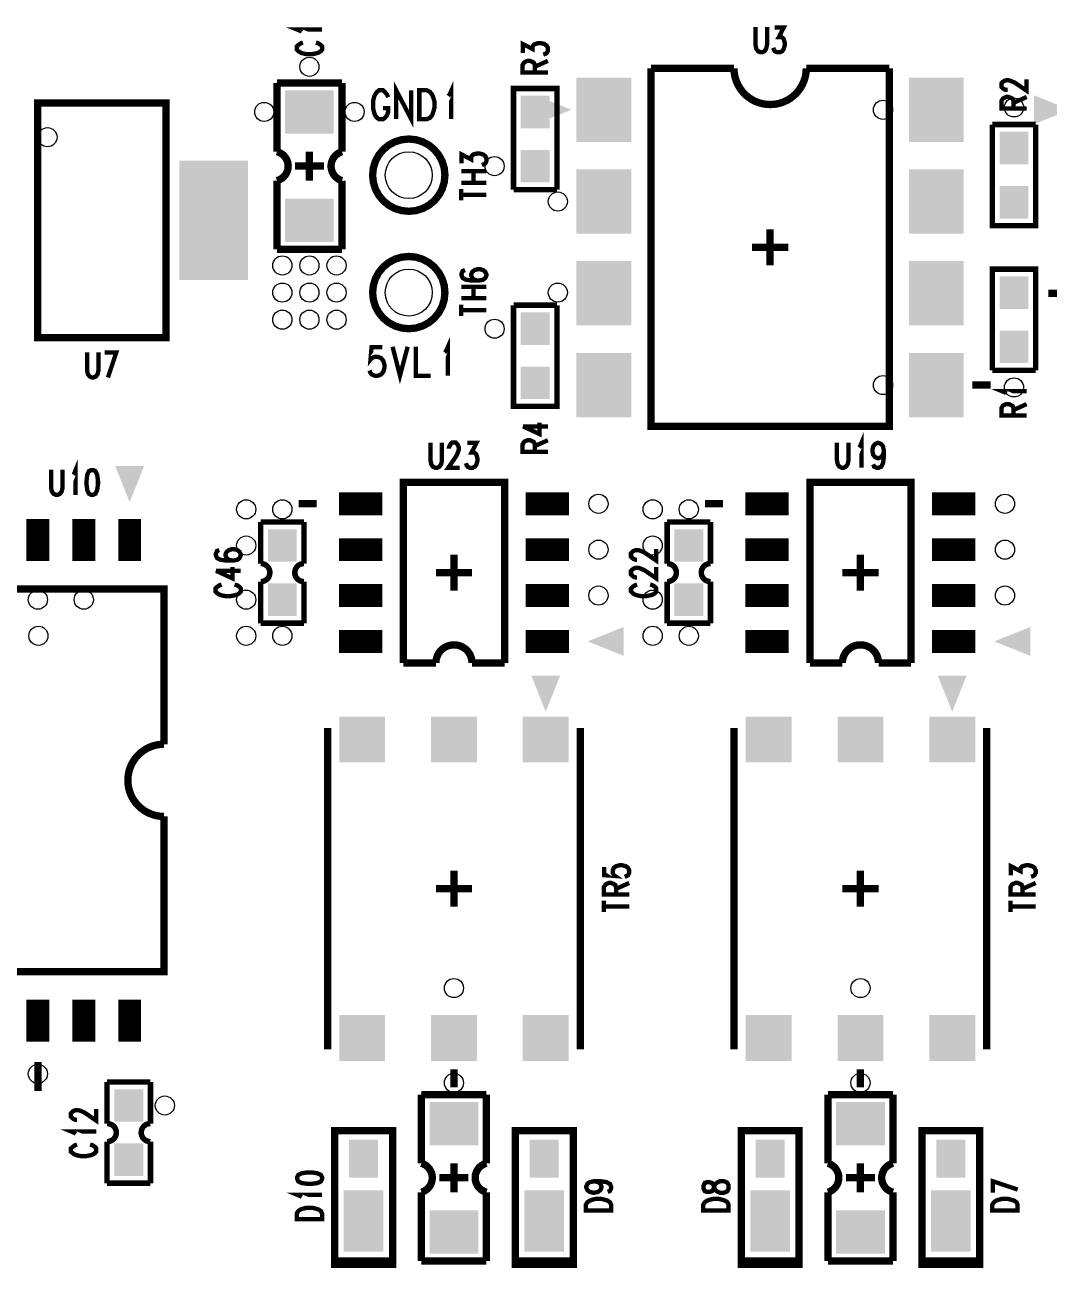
# Model space of a CAD drawing. Extents: x -8 to 142, y 0 to 126.
# Drawn here: x 41.88 to 70.22, y 34.5 to 68.91 of the extents above; entities that cross this region are included whole.
import ezdxf

# ---------------------------------------------------------------- set-up
doc = ezdxf.new("R2010")
doc.units = 0
doc.layers.get('0').update_dxf_attribs({"linetype": 'CONTINUOUS'})
doc.layers.add('02_ASSY1_GBR', color=6, linetype='CONTINUOUS')

# ---------------------------------------------------------------- blocks, each defined once
blk = doc.blocks.new('RECTANGLE_135')
blk.add_solid([(0.675, 0.6), (0.675, -0.6), (-0.675, 0.6), (-0.675, -0.6)])
blk = doc.blocks.new('ROUND_170')
blk.add_circle((0, 0), 0.265)
blk = doc.blocks.new('RECTANGLE_178')
blk.add_solid([(0.4, 0.45), (0.4, -0.45), (-0.4, 0.45), (-0.4, -0.45)])
blk = doc.blocks.new('RECTANGLE_179')
blk.add_solid([(0.76, 0.89), (0.76, -0.89), (-0.76, 0.89), (-0.76, -0.89)])
blk = doc.blocks.new('SQUARE_185')
blk.add_solid([(0.635, 0.635), (0.635, -0.635), (-0.635, 0.635), (-0.635, -0.635)])
blk = doc.blocks.new('RECTANGLE_197')
blk.add_solid([(0.95, 1.65), (0.95, -1.65), (-0.95, 1.65), (-0.95, -1.65)])
blk = doc.blocks.new('RECTANGLE_200')
blk.add_solid([(0.55, 0.85), (0.55, -0.85), (-0.55, 0.85), (-0.55, -0.85)])
blk = doc.blocks.new('RECTANGLE_201')
blk.add_solid([(0.4, 0.525), (0.4, -0.525), (-0.4, 0.525), (-0.4, -0.525)])
blk = doc.blocks.new('ROUND_218')
blk.add_circle((0, 0), 0.65)

msp = doc.modelspace()

# ---------------------------------------------------------------- linework, layer by layer
at = {"layer": '02_ASSY1_GBR'}
for points, const_width in [([(49.538, 68.715), (49.506, 68.74), (49.411, 68.779), (50.1, 68.779)], 0.12), ([(62.096, 68.85), (62.096, 68.352), (62.118, 68.245), (62.163, 68.182), (62.233, 68.15), (62.277, 68.15), (62.344, 68.182), (62.389, 68.245), (62.414, 68.352), (62.414, 68.85)], 0.12), ([(62.63, 68.839), (62.879, 68.839), (62.742, 68.574), (62.812, 68.574), (62.856, 68.542), (62.879, 68.511), (62.904, 68.415), (62.904, 68.341), (62.879, 68.245), (62.834, 68.182), (62.767, 68.15), (62.697, 68.15), (62.63, 68.182), (62.608, 68.214), (62.586, 68.277)], 0.12), ([(49.57, 68.419), (49.506, 68.397), (49.442, 68.352), (49.4, 68.311), (49.4, 68.225), (49.442, 68.184), (49.506, 68.142), (49.57, 68.12), (49.665, 68.101), (49.835, 68.101), (49.93, 68.12), (50.005, 68.142), (50.068, 68.184), (50.1, 68.225), (50.1, 68.311), (50.068, 68.352), (50.005, 68.397), (49.93, 68.419)], 0.12), ([(55.661, 68.13), (55.661, 68.379), (55.926, 68.242), (55.926, 68.312), (55.958, 68.356), (55.989, 68.379), (56.085, 68.404), (56.159, 68.404), (56.255, 68.379), (56.318, 68.334), (56.35, 68.267), (56.35, 68.197), (56.318, 68.13), (56.286, 68.108), (56.223, 68.086)], 0.12), ([(56.35, 67.596), (55.65, 67.596), (55.65, 67.8), (55.692, 67.866), (55.724, 67.889), (55.788, 67.914), (55.852, 67.914), (55.915, 67.889), (55.958, 67.866), (55.989, 67.8), (55.989, 67.596)], 0.12), ([(55.989, 67.752), (56.35, 67.914)], 0.12), ([(59.2, 67.705), (61.5, 67.705)], 0.2032), ([(65.8, 67.705), (65.8, 57.795), (59.2, 57.795), (59.2, 67.705)], 0.2032), ([(63.5, 67.705), (63.495, 67.607), (63.481, 67.51), (63.457, 67.415), (63.424, 67.322), (63.382, 67.234), (63.331, 67.149), (63.273, 67.071), (63.207, 66.998), (63.134, 66.932), (63.056, 66.874), (62.971, 66.823), (62.883, 66.781), (62.79, 66.748), (62.695, 66.724), (62.598, 66.71), (62.5, 66.705), (62.402, 66.71), (62.305, 66.724), (62.21, 66.748), (62.117, 66.781), (62.029, 66.823), (61.944, 66.874), (61.866, 66.932), (61.793, 66.998), (61.727, 67.071), (61.669, 67.149), (61.618, 67.234), (61.576, 67.322), (61.543, 67.415), (61.519, 67.51), (61.505, 67.607), (61.5, 67.705)], 0.2032), ([(65.8, 67.705), (63.5, 67.705)], 0.2032), ([(69.07, 67.108), (69.038, 67.108), (68.974, 67.13), (68.942, 67.153), (68.9, 67.197), (68.9, 67.29), (68.942, 67.334), (68.974, 67.356), (69.038, 67.379), (69.102, 67.379), (69.165, 67.356), (69.271, 67.312), (69.6, 67.086), (69.6, 67.404)], 0.12), ([(50.65, 67.3), (48.85, 67.3)], 0.2032), ([(48.85, 65.4), (48.85, 67.3)], 0.2032), ([(50.65, 67.3), (50.65, 65.4)], 0.2032), ([(51.928, 66.906), (51.899, 66.979), (51.841, 67.052), (51.787, 67.1), (51.674, 67.1), (51.62, 67.052), (51.566, 66.979), (51.537, 66.906), (51.512, 66.797), (51.512, 66.603), (51.537, 66.494), (51.566, 66.409), (51.62, 66.336), (51.674, 66.3), (51.787, 66.3), (51.841, 66.336), (51.899, 66.409), (51.928, 66.494), (51.928, 66.603), (51.787, 66.603)], 0.12), ([(52.152, 66.3), (52.152, 67.1), (52.568, 66.3), (52.568, 67.1)], 0.12), ([(52.792, 67.1), (53, 67.1), (53.087, 67.052), (53.146, 66.979), (53.175, 66.906), (53.208, 66.797), (53.208, 66.603), (53.175, 66.494), (53.146, 66.409), (53.087, 66.336), (53, 66.3), (52.792, 66.3), (52.792, 67.1)], 0.12), ([(53.594, 66.942), (53.628, 66.979), (53.677, 67.088), (53.677, 66.3)], 0.12), ([(55.4, 64.35), (55.4, 67.15), (56.6, 67.15), (56.6, 64.35)], 0.1524), ([(45.781, 66.75), (45.781, 60.25), (42.225, 60.25), (42.225, 66.75), (45.781, 66.75)], 0.2032), ([(69.6, 66.596), (68.9, 66.596), (68.9, 66.8), (68.942, 66.866), (68.974, 66.889), (69.038, 66.914), (69.102, 66.914), (69.165, 66.889), (69.208, 66.866), (69.239, 66.8), (69.239, 66.596)], 0.12), ([(69.239, 66.752), (69.6, 66.914)], 0.12), ([(69.85, 66.15), (69.85, 63.35), (68.65, 63.35), (68.65, 66.15)], 0.1524), ([(68.65, 66.15), (69.85, 66.15)], 0.1524), ([(51.5, 64.75), (51.519, 64.555), (51.576, 64.367), (51.669, 64.194), (51.793, 64.043), (51.944, 63.919), (52.117, 63.826), (52.305, 63.769), (52.5, 63.75), (52.695, 63.769), (52.883, 63.826), (53.056, 63.919), (53.207, 64.043), (53.331, 64.194), (53.424, 64.367), (53.481, 64.555), (53.5, 64.75), (53.481, 64.945), (53.424, 65.133), (53.331, 65.306), (53.207, 65.457), (53.056, 65.581), (52.883, 65.674), (52.695, 65.731), (52.5, 65.75), (52.305, 65.731), (52.117, 65.674), (51.944, 65.581), (51.793, 65.457), (51.669, 65.306), (51.576, 65.133), (51.519, 64.945), (51.5, 64.75)], 0.2032), ([(48.85, 65.4), (48.883, 65.39), (48.915, 65.378), (48.945, 65.363), (48.975, 65.346), (49.003, 65.326), (49.029, 65.304), (49.053, 65.28), (49.075, 65.254), (49.095, 65.226), (49.112, 65.197), (49.127, 65.166), (49.14, 65.134), (49.15, 65.101), (49.157, 65.068), (49.161, 65.034), (49.162, 65), (49.161, 64.966), (49.157, 64.932), (49.15, 64.899), (49.14, 64.866), (49.127, 64.834), (49.112, 64.803), (49.095, 64.774), (49.075, 64.746), (49.053, 64.72), (49.029, 64.696), (49.003, 64.674), (48.975, 64.654), (48.945, 64.637), (48.915, 64.622), (48.883, 64.61), (48.85, 64.6)], 0.2032), ([(49.75, 64.6), (49.75, 65.4)], 0.2032), ([(50.65, 64.6), (50.618, 64.611), (50.587, 64.624), (50.558, 64.639), (50.53, 64.657), (50.503, 64.678), (50.478, 64.7), (50.455, 64.724), (50.433, 64.75), (50.414, 64.778), (50.398, 64.807), (50.383, 64.837), (50.371, 64.868), (50.362, 64.9), (50.355, 64.933), (50.351, 64.967), (50.35, 65), (50.351, 65.033), (50.355, 65.067), (50.362, 65.1), (50.371, 65.132), (50.383, 65.163), (50.398, 65.193), (50.414, 65.222), (50.433, 65.25), (50.455, 65.276), (50.478, 65.3), (50.503, 65.322), (50.53, 65.343), (50.558, 65.361), (50.587, 65.376), (50.618, 65.389), (50.65, 65.4)], 0.2032), ([(53.961, 65.075), (53.961, 65.324), (54.226, 65.187), (54.226, 65.257), (54.258, 65.301), (54.289, 65.324), (54.385, 65.349), (54.459, 65.349), (54.555, 65.324), (54.618, 65.279), (54.65, 65.212), (54.65, 65.142), (54.618, 65.075), (54.586, 65.053), (54.523, 65.031)], 0.12), ([(49.35, 65), (50.15, 65)], 0.2032), ([(48.85, 62.7), (48.85, 64.6)], 0.2032), ([(50.65, 64.6), (50.65, 62.7)], 0.2032), ([(53.95, 64.859), (54.65, 64.859)], 0.12), ([(54.289, 64.541), (54.289, 64.859)], 0.12), ([(53.95, 64.541), (54.65, 64.541)], 0.12), ([(53.95, 64.051), (53.95, 64.369)], 0.12), ([(56.6, 64.35), (55.4, 64.35)], 0.1524), ([(53.95, 64.21), (54.65, 64.21)], 0.12), ([(62.5, 63.25), (62.5, 62.25)], 0.2032), ([(50.65, 62.7), (48.85, 62.7)], 0.2032), ([(62, 62.75), (63, 62.75)], 0.2032), ([(51.5, 61.5), (51.519, 61.305), (51.576, 61.117), (51.669, 60.944), (51.793, 60.793), (51.944, 60.669), (52.117, 60.576), (52.305, 60.519), (52.5, 60.5), (52.695, 60.519), (52.883, 60.576), (53.056, 60.669), (53.207, 60.793), (53.331, 60.944), (53.424, 61.117), (53.481, 61.305), (53.5, 61.5), (53.481, 61.695), (53.424, 61.883), (53.331, 62.056), (53.207, 62.207), (53.056, 62.331), (52.883, 62.424), (52.695, 62.481), (52.5, 62.5), (52.305, 62.481), (52.117, 62.424), (51.944, 62.331), (51.793, 62.207), (51.669, 62.056), (51.576, 61.883), (51.519, 61.695), (51.5, 61.5)], 0.2032), ([(54.056, 62.124), (53.992, 62.098), (53.961, 62.025), (53.961, 61.977), (53.992, 61.904), (54.088, 61.853), (54.258, 61.831), (54.417, 61.831), (54.555, 61.853), (54.618, 61.904), (54.65, 61.977), (54.65, 62), (54.618, 62.073), (54.555, 62.124), (54.459, 62.149), (54.417, 62.149), (54.321, 62.124), (54.258, 62.073), (54.226, 62), (54.226, 61.977), (54.258, 61.904), (54.321, 61.853), (54.417, 61.831)], 0.12), ([(68.65, 59.35), (68.65, 62.15), (69.85, 62.15), (69.85, 59.35)], 0.1524), ([(53.95, 61.659), (54.65, 61.659)], 0.12), ([(54.289, 61.341), (54.289, 61.659)], 0.12), ([(53.95, 61.341), (54.65, 61.341)], 0.12), ([(70.2, 61.48), (70.7, 61.48)], 0.2032), ([(53.95, 60.851), (53.95, 61.169)], 0.12), ([(53.95, 61.01), (54.65, 61.01)], 0.12), ([(56.6, 61.15), (56.6, 58.35), (55.4, 58.35), (55.4, 61.15)], 0.1524), ([(55.4, 61.15), (56.6, 61.15)], 0.1524), ([(53.494, 59.842), (53.528, 59.879), (53.577, 59.988), (53.577, 59.2)], 0.12), ([(43.596, 59.85), (43.596, 59.352), (43.618, 59.245), (43.663, 59.182), (43.733, 59.15), (43.777, 59.15), (43.844, 59.182), (43.889, 59.245), (43.914, 59.352), (43.914, 59.85)], 0.12), ([(44.086, 59.839), (44.404, 59.839), (44.175, 59.15)], 0.12), ([(51.766, 59.988), (51.47, 59.988), (51.441, 59.648), (51.47, 59.685), (51.558, 59.721), (51.645, 59.721), (51.736, 59.685), (51.795, 59.612), (51.828, 59.503), (51.828, 59.418), (51.795, 59.309), (51.736, 59.236), (51.645, 59.2), (51.558, 59.2), (51.47, 59.236), (51.441, 59.273), (51.412, 59.345)], 0.12), ([(52.052, 60), (52.256, 59.2), (52.468, 60)], 0.12), ([(52.692, 60), (52.692, 59.2), (53.108, 59.2)], 0.12), ([(69.85, 59.35), (68.65, 59.35)], 0.1524), ([(68.1, 58.94), (68.6, 58.94)], 0.2032), ([(69.038, 58.71), (69.006, 58.735), (68.911, 58.774), (69.6, 58.774)], 0.12), ([(69.6, 58.096), (68.9, 58.096), (68.9, 58.3), (68.942, 58.366), (68.974, 58.389), (69.038, 58.414), (69.102, 58.414), (69.165, 58.389), (69.208, 58.366), (69.239, 58.3), (69.239, 58.096)], 0.12), ([(69.239, 58.252), (69.6, 58.414)], 0.12), ([(55.661, 57.796), (56.117, 57.586), (56.117, 57.904)], 0.12), ([(55.661, 57.796), (56.35, 57.796)], 0.12), ([(56.35, 57.096), (55.65, 57.096), (55.65, 57.3), (55.692, 57.366), (55.724, 57.389), (55.788, 57.414), (55.852, 57.414), (55.915, 57.389), (55.958, 57.366), (55.989, 57.3), (55.989, 57.096)], 0.12), ([(55.989, 57.252), (56.35, 57.414)], 0.12), ([(64.965, 57.212), (64.99, 57.244), (65.029, 57.339), (65.029, 56.65)], 0.12), ([(53.101, 57.35), (53.101, 56.852), (53.123, 56.745), (53.168, 56.682), (53.238, 56.65), (53.282, 56.65), (53.349, 56.682), (53.394, 56.745), (53.419, 56.852), (53.419, 57.35)], 0.12), ([(53.613, 57.18), (53.613, 57.212), (53.635, 57.276), (53.658, 57.308), (53.702, 57.35), (53.795, 57.35), (53.839, 57.308), (53.861, 57.276), (53.884, 57.212), (53.884, 57.148), (53.861, 57.085), (53.817, 56.979), (53.591, 56.65), (53.909, 56.65)], 0.12), ([(54.125, 57.339), (54.374, 57.339), (54.237, 57.074), (54.307, 57.074), (54.351, 57.042), (54.374, 57.011), (54.399, 56.915), (54.399, 56.841), (54.374, 56.745), (54.329, 56.682), (54.262, 56.65), (54.192, 56.65), (54.125, 56.682), (54.103, 56.714), (54.081, 56.777)], 0.12), ([(64.351, 57.35), (64.351, 56.852), (64.373, 56.745), (64.418, 56.682), (64.488, 56.65), (64.532, 56.65), (64.599, 56.682), (64.644, 56.745), (64.669, 56.852), (64.669, 57.35)], 0.12), ([(65.649, 57.117), (65.624, 57.011), (65.576, 56.947), (65.5, 56.915), (65.477, 56.915), (65.404, 56.947), (65.353, 57.011), (65.331, 57.117), (65.331, 57.148), (65.353, 57.244), (65.404, 57.308), (65.477, 57.339), (65.5, 57.339), (65.576, 57.308), (65.624, 57.244), (65.649, 57.117), (65.649, 56.947), (65.624, 56.777), (65.576, 56.682), (65.5, 56.65), (65.452, 56.65), (65.379, 56.682), (65.353, 56.745)], 0.12), ([(43.215, 56.462), (43.24, 56.494), (43.279, 56.589), (43.279, 55.9)], 0.12), ([(42.601, 56.6), (42.601, 56.102), (42.623, 55.995), (42.668, 55.932), (42.738, 55.9), (42.782, 55.9), (42.849, 55.932), (42.894, 55.995), (42.919, 56.102), (42.919, 56.6)], 0.12), ([(43.718, 56.589), (43.648, 56.558), (43.603, 56.462), (43.581, 56.292), (43.581, 56.197), (43.603, 56.027), (43.648, 55.932), (43.718, 55.9), (43.762, 55.9), (43.829, 55.932), (43.874, 56.027), (43.899, 56.197), (43.899, 56.292), (43.874, 56.462), (43.829, 56.558), (43.762, 56.589), (43.718, 56.589)], 0.12), ([(52.35, 51.25), (52.35, 56.25), (55.15, 56.25), (55.15, 51.25)], 0.2032), ([(63.6, 51.25), (63.6, 56.25), (66.4, 56.25), (66.4, 51.25)], 0.2032), ([(49.95, 55.655), (49.45, 55.655)], 0.2032), ([(51.768, 55.655), (50.568, 55.655)], 0.635), ([(56.933, 55.655), (55.733, 55.655)], 0.635), ([(61.2, 55.655), (60.7, 55.655)], 0.2032), ([(63.018, 55.655), (61.818, 55.655)], 0.635), ([(68.183, 55.655), (66.983, 55.655)], 0.635), ([(42.235, 55.233), (42.235, 54.068)], 0.635), ([(43.505, 55.233), (43.505, 54.068)], 0.635), ([(44.775, 55.233), (44.775, 54.068)], 0.635), ([(48.4, 55.15), (49.6, 55.15)], 0.1524), ([(48.4, 55.15), (48.4, 54)], 0.1524), ([(49.6, 55.15), (49.6, 54)], 0.1524), ([(59.65, 55.15), (60.85, 55.15)], 0.1524), ([(59.65, 55.15), (59.65, 54)], 0.1524), ([(60.85, 55.15), (60.85, 54)], 0.1524), ([(47.256, 54.374), (47.192, 54.348), (47.161, 54.275), (47.161, 54.227), (47.192, 54.154), (47.288, 54.103), (47.458, 54.081), (47.617, 54.081), (47.755, 54.103), (47.818, 54.154), (47.85, 54.227), (47.85, 54.25), (47.818, 54.323), (47.755, 54.374), (47.659, 54.399), (47.617, 54.399), (47.521, 54.374), (47.458, 54.323), (47.426, 54.25), (47.426, 54.227), (47.458, 54.154), (47.521, 54.103), (47.617, 54.081)], 0.12), ([(51.768, 54.385), (50.568, 54.385)], 0.635), ([(56.933, 54.385), (55.733, 54.385)], 0.635), ([(58.82, 54.103), (58.788, 54.103), (58.724, 54.125), (58.692, 54.148), (58.65, 54.192), (58.65, 54.285), (58.692, 54.329), (58.724, 54.351), (58.788, 54.374), (58.852, 54.374), (58.915, 54.351), (59.021, 54.307), (59.35, 54.081), (59.35, 54.399)], 0.12), ([(63.018, 54.385), (61.818, 54.385)], 0.635), ([(68.183, 54.385), (66.983, 54.385)], 0.635), ([(48.4, 54), (48.425, 53.999), (48.449, 53.996), (48.474, 53.99), (48.497, 53.982), (48.52, 53.972), (48.541, 53.96), (48.561, 53.945), (48.58, 53.929), (48.597, 53.91), (48.612, 53.89), (48.625, 53.869), (48.636, 53.847), (48.644, 53.823), (48.65, 53.799), (48.654, 53.775), (48.655, 53.75), (48.654, 53.725), (48.65, 53.701), (48.644, 53.677), (48.636, 53.653), (48.625, 53.631), (48.612, 53.61), (48.597, 53.59), (48.58, 53.571), (48.561, 53.555), (48.541, 53.54), (48.52, 53.528), (48.497, 53.518), (48.474, 53.51), (48.449, 53.504), (48.425, 53.501), (48.4, 53.5)], 0.1524), ([(49.6, 53.5), (49.575, 53.501), (49.551, 53.504), (49.526, 53.51), (49.503, 53.518), (49.48, 53.528), (49.459, 53.54), (49.439, 53.555), (49.42, 53.571), (49.403, 53.59), (49.388, 53.61), (49.375, 53.631), (49.364, 53.653), (49.356, 53.677), (49.35, 53.701), (49.346, 53.725), (49.345, 53.75), (49.346, 53.775), (49.35, 53.799), (49.356, 53.823), (49.364, 53.847), (49.375, 53.869), (49.388, 53.89), (49.403, 53.91), (49.42, 53.929), (49.439, 53.945), (49.459, 53.96), (49.48, 53.972), (49.503, 53.982), (49.526, 53.99), (49.551, 53.996), (49.575, 53.999), (49.6, 54)], 0.1524), ([(53.75, 53.25), (53.75, 54.25)], 0.2032), ([(59.65, 54), (59.675, 53.999), (59.699, 53.996), (59.724, 53.99), (59.747, 53.982), (59.77, 53.972), (59.791, 53.96), (59.811, 53.945), (59.83, 53.929), (59.847, 53.91), (59.862, 53.89), (59.875, 53.869), (59.886, 53.847), (59.894, 53.823), (59.9, 53.799), (59.904, 53.775), (59.905, 53.75), (59.904, 53.725), (59.9, 53.701), (59.894, 53.677), (59.886, 53.653), (59.875, 53.631), (59.862, 53.61), (59.847, 53.59), (59.83, 53.571), (59.811, 53.555), (59.791, 53.54), (59.77, 53.528), (59.747, 53.518), (59.724, 53.51), (59.699, 53.504), (59.675, 53.501), (59.65, 53.5)], 0.1524), ([(60.85, 53.5), (60.825, 53.501), (60.801, 53.504), (60.776, 53.51), (60.753, 53.518), (60.73, 53.528), (60.709, 53.54), (60.689, 53.555), (60.67, 53.571), (60.653, 53.59), (60.638, 53.61), (60.625, 53.631), (60.614, 53.653), (60.606, 53.677), (60.6, 53.701), (60.596, 53.725), (60.595, 53.75), (60.596, 53.775), (60.6, 53.799), (60.606, 53.823), (60.614, 53.847), (60.625, 53.869), (60.638, 53.89), (60.653, 53.91), (60.67, 53.929), (60.689, 53.945), (60.709, 53.96), (60.73, 53.972), (60.753, 53.982), (60.776, 53.99), (60.801, 53.996), (60.825, 53.999), (60.85, 54)], 0.1524), ([(65, 53.25), (65, 54.25)], 0.2032), ([(47.161, 53.801), (47.617, 53.591), (47.617, 53.909)], 0.12), ([(47.161, 53.801), (47.85, 53.801)], 0.12), ([(54.25, 53.75), (53.25, 53.75)], 0.2032), ([(58.82, 53.613), (58.788, 53.613), (58.724, 53.635), (58.692, 53.658), (58.65, 53.702), (58.65, 53.795), (58.692, 53.839), (58.724, 53.861), (58.788, 53.884), (58.852, 53.884), (58.915, 53.861), (59.021, 53.817), (59.35, 53.591), (59.35, 53.909)], 0.12), ([(65.5, 53.75), (64.5, 53.75)], 0.2032), ([(45.725, 49), (45.725, 53.3), (24.775, 53.3), (24.775, 42.7), (45.725, 42.7), (45.725, 47)], 0.2032), ([(47.32, 53.419), (47.256, 53.397), (47.192, 53.352), (47.15, 53.311), (47.15, 53.225), (47.192, 53.184), (47.256, 53.142), (47.32, 53.12), (47.415, 53.101), (47.585, 53.101), (47.68, 53.12), (47.755, 53.142), (47.818, 53.184), (47.85, 53.225), (47.85, 53.311), (47.818, 53.352), (47.755, 53.397), (47.68, 53.419)], 0.12), ([(48.4, 53.5), (48.4, 52.35)], 0.1524), ([(49.6, 53.5), (49.6, 52.35)], 0.1524), ([(51.768, 53.115), (50.568, 53.115)], 0.635), ([(56.933, 53.115), (55.733, 53.115)], 0.635), ([(58.82, 53.419), (58.756, 53.397), (58.692, 53.352), (58.65, 53.311), (58.65, 53.225), (58.692, 53.184), (58.756, 53.142), (58.82, 53.12), (58.915, 53.101), (59.085, 53.101), (59.18, 53.12), (59.255, 53.142), (59.318, 53.184), (59.35, 53.225), (59.35, 53.311), (59.318, 53.352), (59.255, 53.397), (59.18, 53.419)], 0.12), ([(59.65, 53.5), (59.65, 52.35)], 0.1524), ([(60.85, 53.5), (60.85, 52.35)], 0.1524), ([(63.018, 53.115), (61.818, 53.115)], 0.635), ([(68.183, 53.115), (66.983, 53.115)], 0.635), ([(48.4, 52.35), (49.6, 52.35)], 0.1524), ([(59.65, 52.35), (60.85, 52.35)], 0.1524), ([(51.768, 51.845), (50.568, 51.845)], 0.635), ([(56.933, 51.845), (55.733, 51.845)], 0.635), ([(63.018, 51.845), (61.818, 51.845)], 0.635), ([(68.183, 51.845), (66.983, 51.845)], 0.635), ([(53.25, 51.25), (53.252, 51.299), (53.26, 51.348), (53.272, 51.395), (53.288, 51.441), (53.309, 51.486), (53.334, 51.528), (53.363, 51.567), (53.396, 51.604), (53.433, 51.637), (53.472, 51.666), (53.514, 51.691), (53.559, 51.712), (53.605, 51.728), (53.652, 51.74), (53.701, 51.748), (53.75, 51.75), (53.799, 51.748), (53.848, 51.74), (53.895, 51.728), (53.941, 51.712), (53.986, 51.691), (54.028, 51.666), (54.067, 51.637), (54.104, 51.604), (54.137, 51.567), (54.166, 51.528), (54.191, 51.486), (54.212, 51.441), (54.228, 51.395), (54.24, 51.348), (54.248, 51.299), (54.25, 51.25)], 0.2032), ([(64.5, 51.25), (64.502, 51.299), (64.51, 51.348), (64.522, 51.395), (64.538, 51.441), (64.559, 51.486), (64.584, 51.528), (64.613, 51.567), (64.646, 51.604), (64.683, 51.637), (64.722, 51.666), (64.764, 51.691), (64.809, 51.712), (64.855, 51.728), (64.902, 51.74), (64.951, 51.748), (65, 51.75), (65.049, 51.748), (65.098, 51.74), (65.145, 51.728), (65.191, 51.712), (65.236, 51.691), (65.278, 51.666), (65.317, 51.637), (65.354, 51.604), (65.387, 51.567), (65.416, 51.528), (65.441, 51.486), (65.462, 51.441), (65.478, 51.395), (65.49, 51.348), (65.498, 51.299), (65.5, 51.25)], 0.2032), ([(52.35, 51.25), (53.25, 51.25)], 0.2032), ([(55.15, 51.25), (54.25, 51.25)], 0.2032), ([(63.6, 51.25), (64.5, 51.25)], 0.2032), ([(66.4, 51.25), (65.5, 51.25)], 0.2032), ([(50.255, 40.555), (50.255, 49.445)], 0.2032), ([(57.245, 40.555), (57.245, 49.445)], 0.2032), ([(61.505, 40.555), (61.505, 49.445)], 0.2032), ([(68.495, 40.555), (68.495, 49.445)], 0.2032), ([(45.725, 47), (45.627, 47.005), (45.53, 47.019), (45.435, 47.043), (45.342, 47.076), (45.254, 47.118), (45.169, 47.169), (45.091, 47.227), (45.018, 47.293), (44.952, 47.366), (44.894, 47.444), (44.843, 47.529), (44.801, 47.617), (44.768, 47.71), (44.744, 47.805), (44.73, 47.902), (44.725, 48), (44.73, 48.098), (44.744, 48.195), (44.768, 48.29), (44.801, 48.383), (44.843, 48.471), (44.894, 48.556), (44.952, 48.634), (45.018, 48.707), (45.091, 48.773), (45.169, 48.831), (45.254, 48.882), (45.342, 48.924), (45.435, 48.957), (45.53, 48.981), (45.627, 48.995), (45.725, 49)], 0.2032), ([(53.75, 44.5), (53.75, 45.5)], 0.2032), ([(57.911, 45.601), (57.911, 45.375), (58.208, 45.353), (58.176, 45.375), (58.144, 45.442), (58.144, 45.509), (58.176, 45.579), (58.239, 45.624), (58.335, 45.649), (58.409, 45.649), (58.505, 45.624), (58.568, 45.579), (58.6, 45.509), (58.6, 45.442), (58.568, 45.375), (58.536, 45.353), (58.473, 45.331)], 0.12), ([(65, 44.5), (65, 45.5)], 0.2032), ([(69.161, 45.375), (69.161, 45.624), (69.426, 45.487), (69.426, 45.557), (69.458, 45.601), (69.489, 45.624), (69.585, 45.649), (69.659, 45.649), (69.755, 45.624), (69.818, 45.579), (69.85, 45.512), (69.85, 45.442), (69.818, 45.375), (69.786, 45.353), (69.723, 45.331)], 0.12), ([(54.25, 45), (53.25, 45)], 0.2032), ([(58.6, 44.841), (57.9, 44.841), (57.9, 45.045), (57.942, 45.111), (57.974, 45.134), (58.038, 45.159), (58.102, 45.159), (58.165, 45.134), (58.208, 45.111), (58.239, 45.045), (58.239, 44.841)], 0.12), ([(58.239, 44.997), (58.6, 45.159)], 0.12), ([(65.5, 45), (64.5, 45)], 0.2032), ([(69.85, 44.841), (69.15, 44.841), (69.15, 45.045), (69.192, 45.111), (69.224, 45.134), (69.288, 45.159), (69.352, 45.159), (69.415, 45.134), (69.458, 45.111), (69.489, 45.045), (69.489, 44.841)], 0.12), ([(69.489, 44.997), (69.85, 45.159)], 0.12), ([(57.9, 44.351), (57.9, 44.669)], 0.12), ([(57.9, 44.51), (58.6, 44.51)], 0.12), ([(69.15, 44.351), (69.15, 44.669)], 0.12), ([(69.15, 44.51), (69.85, 44.51)], 0.12), ([(42.235, 41.933), (42.235, 40.768)], 0.635), ([(43.505, 41.933), (43.505, 40.768)], 0.635), ([(44.775, 41.933), (44.775, 40.768)], 0.635), ([(42.235, 39.4), (42.235, 40.2)], 0.2032), ([(53.75, 40), (53.75, 39.5)], 0.2032), ([(65, 40), (65, 39.5)], 0.2032), ([(44.15, 39.65), (45.35, 39.65)], 0.1524), ([(44.15, 39.65), (44.15, 38.5)], 0.1524), ([(45.35, 39.65), (45.35, 38.5)], 0.1524), ([(52.85, 37.4), (52.85, 39.3)], 0.2032), ([(52.85, 39.3), (54.65, 39.3)], 0.2032), ([(54.65, 39.3), (54.65, 37.4)], 0.2032), ([(64.1, 37.4), (64.1, 39.3)], 0.2032), ([(64.1, 39.3), (65.9, 39.3)], 0.2032), ([(65.9, 39.3), (65.9, 37.4)], 0.2032), ([(43.32, 38.603), (43.288, 38.603), (43.224, 38.625), (43.192, 38.648), (43.15, 38.692), (43.15, 38.785), (43.192, 38.829), (43.224, 38.851), (43.288, 38.874), (43.352, 38.874), (43.415, 38.851), (43.521, 38.807), (43.85, 38.581), (43.85, 38.899)], 0.12), ([(44.15, 38.5), (44.175, 38.499), (44.199, 38.496), (44.224, 38.49), (44.247, 38.482), (44.27, 38.472), (44.291, 38.46), (44.311, 38.445), (44.33, 38.429), (44.347, 38.41), (44.362, 38.39), (44.375, 38.369), (44.386, 38.347), (44.394, 38.323), (44.4, 38.299), (44.404, 38.275), (44.405, 38.25), (44.404, 38.225), (44.4, 38.201), (44.394, 38.177), (44.386, 38.153), (44.375, 38.131), (44.362, 38.11), (44.347, 38.09), (44.33, 38.071), (44.311, 38.055), (44.291, 38.04), (44.27, 38.028), (44.247, 38.018), (44.224, 38.01), (44.199, 38.004), (44.175, 38.001), (44.15, 38)], 0.1524), ([(45.35, 38), (45.325, 38.001), (45.301, 38.004), (45.276, 38.01), (45.253, 38.018), (45.23, 38.028), (45.209, 38.04), (45.189, 38.055), (45.17, 38.071), (45.153, 38.09), (45.138, 38.11), (45.125, 38.131), (45.114, 38.153), (45.106, 38.177), (45.1, 38.201), (45.096, 38.225), (45.095, 38.25), (45.096, 38.275), (45.1, 38.299), (45.106, 38.323), (45.114, 38.347), (45.125, 38.369), (45.138, 38.39), (45.153, 38.41), (45.17, 38.429), (45.189, 38.445), (45.209, 38.46), (45.23, 38.472), (45.253, 38.482), (45.276, 38.49), (45.301, 38.496), (45.325, 38.499), (45.35, 38.5)], 0.1524), ([(43.288, 38.215), (43.256, 38.24), (43.161, 38.279), (43.85, 38.279)], 0.12), ([(50.45, 34.6), (52.05, 34.6), (52.05, 38.3), (50.45, 38.3), (50.45, 34.6)], 0.2032), ([(55.45, 34.6), (57.05, 34.6), (57.05, 38.3), (55.45, 38.3), (55.45, 34.6)], 0.2032), ([(61.7, 34.6), (63.3, 34.6), (63.3, 38.3), (61.7, 38.3), (61.7, 34.6)], 0.2032), ([(66.7, 34.6), (68.3, 34.6), (68.3, 38.3), (66.7, 38.3), (66.7, 34.6)], 0.2032), ([(43.32, 37.919), (43.256, 37.897), (43.192, 37.852), (43.15, 37.811), (43.15, 37.725), (43.192, 37.684), (43.256, 37.642), (43.32, 37.62), (43.415, 37.601), (43.585, 37.601), (43.68, 37.62), (43.755, 37.642), (43.818, 37.684), (43.85, 37.725), (43.85, 37.811), (43.818, 37.852), (43.755, 37.897), (43.68, 37.919)], 0.12), ([(44.15, 38), (44.15, 36.85)], 0.1524), ([(45.35, 38), (45.35, 36.85)], 0.1524), ([(49.411, 36.968), (49.442, 36.898), (49.538, 36.853), (49.708, 36.831), (49.803, 36.831), (49.973, 36.853), (50.068, 36.898), (50.1, 36.968), (50.1, 37.012), (50.068, 37.079), (49.973, 37.124), (49.803, 37.149), (49.708, 37.149), (49.538, 37.124), (49.442, 37.079), (49.411, 37.012), (49.411, 36.968)], 0.12), ([(52.85, 37.4), (52.882, 37.389), (52.913, 37.376), (52.942, 37.361), (52.971, 37.343), (52.997, 37.322), (53.022, 37.3), (53.046, 37.276), (53.067, 37.25), (53.086, 37.222), (53.102, 37.193), (53.117, 37.163), (53.129, 37.132), (53.138, 37.1), (53.145, 37.067), (53.149, 37.033), (53.15, 37), (53.149, 36.967), (53.145, 36.933), (53.138, 36.9), (53.129, 36.868), (53.117, 36.837), (53.102, 36.807), (53.086, 36.778), (53.067, 36.75), (53.046, 36.724), (53.022, 36.7), (52.997, 36.678), (52.971, 36.657), (52.942, 36.639), (52.913, 36.624), (52.882, 36.611), (52.85, 36.6)], 0.2032), ([(53.75, 37.4), (53.75, 36.6)], 0.2032), ([(54.65, 36.6), (54.617, 36.61), (54.585, 36.622), (54.555, 36.637), (54.525, 36.654), (54.497, 36.674), (54.471, 36.696), (54.447, 36.72), (54.425, 36.746), (54.405, 36.774), (54.388, 36.803), (54.373, 36.834), (54.36, 36.866), (54.35, 36.899), (54.343, 36.932), (54.339, 36.966), (54.338, 37), (54.339, 37.034), (54.343, 37.068), (54.35, 37.101), (54.36, 37.134), (54.373, 37.166), (54.388, 37.197), (54.405, 37.226), (54.425, 37.254), (54.447, 37.28), (54.471, 37.304), (54.497, 37.326), (54.525, 37.346), (54.555, 37.363), (54.585, 37.378), (54.617, 37.39), (54.65, 37.4)], 0.2032), ([(64.1, 37.4), (64.132, 37.389), (64.163, 37.376), (64.192, 37.361), (64.221, 37.343), (64.247, 37.322), (64.272, 37.3), (64.296, 37.276), (64.317, 37.25), (64.336, 37.222), (64.352, 37.193), (64.367, 37.163), (64.379, 37.132), (64.388, 37.1), (64.395, 37.067), (64.399, 37.033), (64.4, 37), (64.399, 36.967), (64.395, 36.933), (64.388, 36.9), (64.379, 36.868), (64.367, 36.837), (64.352, 36.807), (64.336, 36.778), (64.317, 36.75), (64.296, 36.724), (64.272, 36.7), (64.247, 36.678), (64.221, 36.657), (64.192, 36.639), (64.163, 36.624), (64.132, 36.611), (64.1, 36.6)], 0.2032), ([(65, 37.4), (65, 36.6)], 0.2032), ([(65.9, 36.6), (65.867, 36.61), (65.835, 36.622), (65.805, 36.637), (65.775, 36.654), (65.747, 36.674), (65.721, 36.696), (65.697, 36.72), (65.675, 36.746), (65.655, 36.774), (65.638, 36.803), (65.623, 36.834), (65.61, 36.866), (65.6, 36.899), (65.593, 36.932), (65.589, 36.966), (65.588, 37), (65.589, 37.034), (65.593, 37.068), (65.6, 37.101), (65.61, 37.134), (65.623, 37.166), (65.638, 37.197), (65.655, 37.226), (65.675, 37.254), (65.697, 37.28), (65.721, 37.304), (65.747, 37.326), (65.775, 37.346), (65.805, 37.363), (65.835, 37.378), (65.867, 37.39), (65.9, 37.4)], 0.2032), ([(44.15, 36.85), (45.35, 36.85)], 0.1524), ([(54.15, 37), (53.35, 37)], 0.2032), ([(57.633, 36.904), (57.739, 36.879), (57.803, 36.831), (57.835, 36.755), (57.835, 36.732), (57.803, 36.659), (57.739, 36.608), (57.633, 36.586), (57.602, 36.586), (57.506, 36.608), (57.442, 36.659), (57.411, 36.732), (57.411, 36.755), (57.442, 36.831), (57.506, 36.879), (57.633, 36.904), (57.803, 36.904), (57.973, 36.879), (58.068, 36.831), (58.1, 36.755), (58.1, 36.707), (58.068, 36.634), (58.005, 36.608)], 0.12), ([(60.661, 36.697), (60.692, 36.63), (60.756, 36.608), (60.82, 36.608), (60.894, 36.63), (60.926, 36.675), (60.958, 36.767), (60.989, 36.834), (61.053, 36.879), (61.117, 36.904), (61.223, 36.904), (61.286, 36.879), (61.318, 36.856), (61.35, 36.79), (61.35, 36.697), (61.318, 36.63), (61.286, 36.608), (61.223, 36.586), (61.117, 36.586), (61.053, 36.608), (60.989, 36.653), (60.958, 36.72), (60.926, 36.812), (60.894, 36.856), (60.82, 36.879), (60.756, 36.879), (60.692, 36.856), (60.661, 36.79), (60.661, 36.697)], 0.12), ([(65.4, 37), (64.6, 37)], 0.2032), ([(68.661, 36.586), (68.661, 36.904), (69.35, 36.675)], 0.12), ([(49.538, 36.465), (49.506, 36.49), (49.411, 36.529), (50.1, 36.529)], 0.12), ([(52.85, 34.7), (52.85, 36.6)], 0.2032), ([(54.65, 36.6), (54.65, 34.7)], 0.2032), ([(64.1, 34.7), (64.1, 36.6)], 0.2032), ([(65.9, 36.6), (65.9, 34.7)], 0.2032), ([(49.4, 35.851), (49.4, 36.01), (49.442, 36.077), (49.506, 36.121), (49.57, 36.144), (49.665, 36.169), (49.835, 36.169), (49.93, 36.144), (50.005, 36.121), (50.068, 36.077), (50.1, 36.01), (50.1, 35.851), (49.4, 35.851)], 0.12), ([(57.4, 36.096), (57.4, 36.255), (57.442, 36.322), (57.506, 36.366), (57.57, 36.389), (57.665, 36.414), (57.835, 36.414), (57.93, 36.389), (58.005, 36.366), (58.068, 36.322), (58.1, 36.255), (58.1, 36.096), (57.4, 36.096)], 0.12), ([(60.65, 36.096), (60.65, 36.255), (60.692, 36.322), (60.756, 36.366), (60.82, 36.389), (60.915, 36.414), (61.085, 36.414), (61.18, 36.389), (61.255, 36.366), (61.318, 36.322), (61.35, 36.255), (61.35, 36.096), (60.65, 36.096)], 0.12), ([(68.65, 36.096), (68.65, 36.255), (68.692, 36.322), (68.756, 36.366), (68.82, 36.389), (68.915, 36.414), (69.085, 36.414), (69.18, 36.389), (69.255, 36.366), (69.318, 36.322), (69.35, 36.255), (69.35, 36.096), (68.65, 36.096)], 0.12), ([(50.45, 34.7), (52.05, 34.7)], 0.2032), ([(52.85, 34.7), (54.65, 34.7)], 0.2032), ([(55.45, 34.7), (57.05, 34.7)], 0.2032), ([(61.7, 34.7), (63.3, 34.7)], 0.2032), ([(64.1, 34.7), (65.9, 34.7)], 0.2032), ([(66.7, 34.7), (68.3, 34.7)], 0.2032)]:
    msp.add_lwpolyline(points, dxfattribs=dict(at, const_width=const_width))
for points in [[(56, 66.559968), (56.000002, 66.959968), (56.999918, 66.559968), (56.000002, 66.959968)], [(69.8, 66.559968), (69.800002, 66.959968), (70.799918, 66.559968), (69.800002, 66.959968)], [(56, 66.160034), (56, 66.559968), (56, 66.160034), (56.999918, 66.559968)], [(69.8, 66.160034), (69.8, 66.559968), (69.8, 66.160034), (70.799918, 66.559968)], [(44.375046, 56.699962), (45.174916, 56.7), (45.1749, 56.699962), (45.174916, 56.7)], [(44.774982, 55.700048), (44.375046, 56.699962), (44.774982, 55.700048), (45.1749, 56.699962)], [(57.450072, 51.845018), (58.45, 52.244966), (58.449988, 51.845018), (58.45, 52.244966)], [(68.700072, 51.845018), (69.7, 52.244966), (69.699988, 51.845018), (69.7, 52.244966)], [(58.449978, 51.445012), (57.450072, 51.845018), (58.449978, 51.445012), (58.449988, 51.845018)], [(69.699978, 51.445012), (68.700072, 51.845018), (69.699978, 51.445012), (69.699988, 51.845018)], [(55.890046, 50.899962), (56.689916, 50.9), (56.6899, 50.899962), (56.689916, 50.9)], [(56.289982, 49.900048), (55.890046, 50.899962), (56.289982, 49.900048), (56.6899, 50.899962)], [(67.140046, 50.899962), (67.939916, 50.9), (67.9399, 50.899962), (67.939916, 50.9)], [(67.539982, 49.900048), (67.140046, 50.899962), (67.539982, 49.900048), (67.9399, 50.899962)]]:
    msp.add_solid(points, dxfattribs=at)

# ---------------------------------------------------------------- block references
for name, p in [('ROUND_170', (49.75, 67.75)), ('RECTANGLE_179', (57.9, 66.56)), ('RECTANGLE_179', (67.1, 66.56)), ('ROUND_170', (48.5, 66.5)), ('RECTANGLE_135', (49.75, 66.5)), ('ROUND_170', (51, 66.5)), ('RECTANGLE_178', (56, 66.5)), ('ROUND_170', (65.625, 66.56)), ('ROUND_170', (69.25, 66.625)), ('ROUND_170', (42.5, 65.8)), ('RECTANGLE_178', (69.25, 65.5)), ('ROUND_218', (52.5, 64.75)), ('RECTANGLE_178', (56, 65)), ('RECTANGLE_197', (47.1, 63.5)), ('ROUND_170', (54.875, 65)), ('RECTANGLE_179', (57.9, 64.02)), ('RECTANGLE_179', (67.1, 64.02)), ('RECTANGLE_178', (69.25, 64)), ('RECTANGLE_135', (49.75, 63.5)), ('ROUND_170', (56.625, 64.02)), ('ROUND_170', (49, 62.25)), ('ROUND_170', (49.75, 62.25)), ('ROUND_170', (50.5, 62.25)), ('RECTANGLE_179', (57.9, 61.48)), ('RECTANGLE_179', (67.1, 61.48)), ('ROUND_218', (52.5, 61.5)), ('RECTANGLE_178', (69.25, 61.5)), ('ROUND_170', (49, 61.5)), ('ROUND_170', (49.75, 61.5)), ('ROUND_170', (50.5, 61.5)), ('ROUND_170', (56.625, 61.5)), ('ROUND_170', (49, 60.75)), ('ROUND_170', (49.75, 60.75)), ('ROUND_170', (50.5, 60.75)), ('RECTANGLE_178', (56, 60.5)), ('ROUND_170', (54.875, 60.5)), ('RECTANGLE_178', (69.25, 60)), ('RECTANGLE_179', (57.9, 58.94)), ('RECTANGLE_179', (67.1, 58.94)), ('RECTANGLE_178', (56, 59)), ('ROUND_170', (65.625, 58.94)), ('ROUND_170', (69.25, 58.875)), ('ROUND_170', (48, 55.5)), ('ROUND_170', (49, 55.5)), ('ROUND_170', (57.75, 55.655)), ('ROUND_170', (59.25, 55.5)), ('ROUND_170', (60.25, 55.5)), ('ROUND_170', (69, 55.655)), ('ROUND_170', (48, 54.5)), ('RECTANGLE_178', (49, 54.5)), ('ROUND_170', (59.25, 54.5)), ('RECTANGLE_178', (60.25, 54.5)), ('ROUND_170', (57.75, 54.385)), ('ROUND_170', (69, 54.385)), ('RECTANGLE_178', (49, 53)), ('ROUND_170', (57.75, 53.115)), ('RECTANGLE_178', (60.25, 53)), ('ROUND_170', (69, 53.115)), ('ROUND_170', (42.235, 53)), ('ROUND_170', (43.505, 53)), ('ROUND_170', (48, 53)), ('ROUND_170', (59.25, 53)), ('ROUND_170', (42.25, 52)), ('ROUND_170', (48, 52)), ('ROUND_170', (49, 52)), ('ROUND_170', (59.25, 52)), ('ROUND_170', (60.25, 52)), ('SQUARE_185', (51.21, 49.13)), ('SQUARE_185', (53.75, 49.13)), ('SQUARE_185', (56.29, 49.13)), ('SQUARE_185', (62.46, 49.13)), ('SQUARE_185', (65, 49.13)), ('SQUARE_185', (67.54, 49.13)), ('ROUND_170', (53.75, 42.25)), ('ROUND_170', (65, 42.25)), ('SQUARE_185', (51.21, 40.87)), ('SQUARE_185', (53.75, 40.87)), ('SQUARE_185', (56.29, 40.87)), ('SQUARE_185', (62.46, 40.87)), ('SQUARE_185', (65, 40.87)), ('SQUARE_185', (67.54, 40.87)), ('ROUND_170', (42.235, 39.875)), ('ROUND_170', (53.75, 39.625)), ('ROUND_170', (65, 39.625)), ('RECTANGLE_178', (44.75, 39)), ('ROUND_170', (45.75, 39)), ('RECTANGLE_135', (53.75, 38.5)), ('RECTANGLE_135', (65, 38.5)), ('RECTANGLE_178', (44.75, 37.5)), ('RECTANGLE_201', (51.25, 37.525)), ('RECTANGLE_201', (56.25, 37.525)), ('RECTANGLE_201', (62.5, 37.525)), ('RECTANGLE_201', (67.5, 37.525)), ('RECTANGLE_200', (51.25, 35.8)), ('RECTANGLE_200', (56.25, 35.8)), ('RECTANGLE_200', (62.5, 35.8)), ('RECTANGLE_200', (67.5, 35.8)), ('RECTANGLE_135', (53.75, 35.5)), ('RECTANGLE_135', (65, 35.5))]:
    msp.add_blockref(name, p, dxfattribs=at)

doc.saveas('drawing.dxf')
